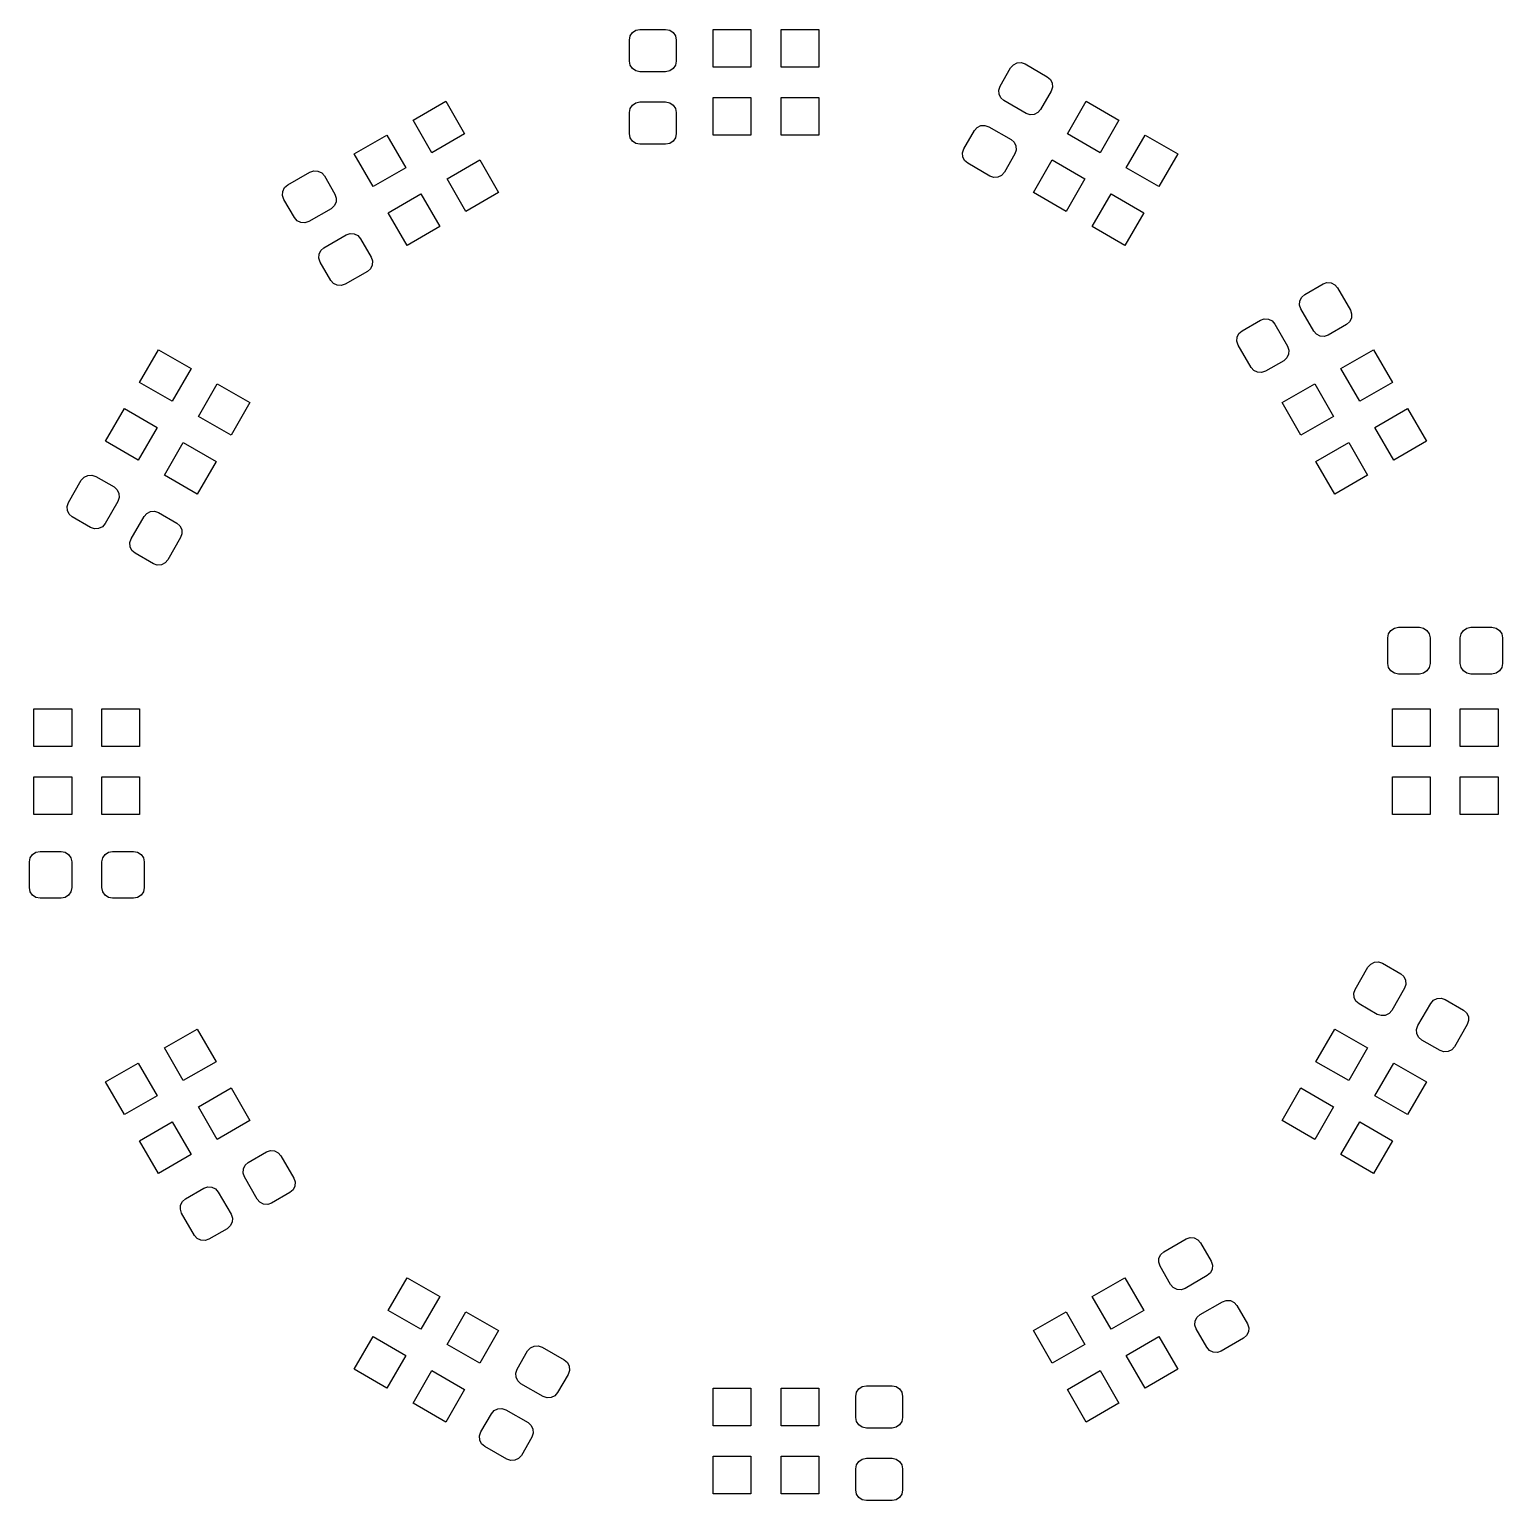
# Model space of a CAD drawing. Header units: millimetres. Extents: x 22 to 192, y -134 to -29.
# Drawn here: x 22.24 to 41.76, y -133.79 to -114.3 of the extents above; entities that cross this region are included whole.
import ezdxf

# ---------------------------------------------------------------- set-up
doc = ezdxf.new("R2010")
doc.units = ezdxf.units.MM
doc.layers.add('BLACK', color=250, linetype='CONTINUOUS')

msp = doc.modelspace()

# ---------------------------------------------------------------- linework, layer by layer
at = {"layer": 'BLACK', "linetype": 'CONTINUOUS'}
for p, q in [((30.19, -114.44), (30.200657, -114.386424)), ((30.200657, -114.386424), (30.231005, -114.341005)), ((30.231005, -114.341005), (30.276424, -114.310657)), ((30.276424, -114.310657), (30.33, -114.3)), ((30.33, -114.3), (30.67, -114.3)), ((30.67, -114.3), (30.723576, -114.310657)), ((30.723576, -114.310657), (30.768995, -114.341005)), ((30.768995, -114.341005), (30.799343, -114.386424)), ((30.799343, -114.386424), (30.81, -114.44)), ((31.3, -114.8), (31.3, -114.3)), ((31.3, -114.3), (31.8, -114.3)), ((31.8, -114.3), (31.8, -114.8)), ((32.2, -114.8), (32.2, -114.3)), ((32.2, -114.3), (32.7, -114.3)), ((32.7, -114.3), (32.7, -114.8)), ((30.19, -114.72), (30.19, -114.44)), ((30.81, -114.44), (30.81, -114.72)), ((30.200657, -114.773576), (30.19, -114.72)), ((30.231005, -114.818995), (30.200657, -114.773576)), ((30.799343, -114.773576), (30.768995, -114.818995)), ((30.81, -114.72), (30.799343, -114.773576)), ((35.241532, -114.808064), (35.277549, -114.766995)), ((35.277549, -114.766995), (35.326541, -114.742835)), ((35.326541, -114.742835), (35.381049, -114.739262)), ((35.381049, -114.739262), (35.432776, -114.756821)), ((35.432776, -114.756821), (35.727224, -114.926821)), ((30.276424, -114.849343), (30.231005, -114.818995)), ((30.33, -114.86), (30.276424, -114.849343)), ((30.67, -114.86), (30.33, -114.86)), ((30.723576, -114.849343), (30.67, -114.86)), ((30.768995, -114.818995), (30.723576, -114.849343)), ((31.8, -114.8), (31.3, -114.8)), ((32.7, -114.8), (32.2, -114.8)), ((35.101532, -115.050552), (35.241532, -114.808064)), ((35.727224, -114.926821), (35.768294, -114.962838)), ((35.768294, -114.962838), (35.792454, -115.01183)), ((35.083973, -115.102278), (35.101532, -115.050552)), ((35.087546, -115.156786), (35.083973, -115.102278)), ((35.111706, -115.205778), (35.087546, -115.156786)), ((35.778468, -115.118064), (35.638468, -115.360552)), ((35.796027, -115.066338), (35.778468, -115.118064)), ((35.792454, -115.01183), (35.796027, -115.066338)), ((27.323205, -115.499554), (27.756217, -115.249554)), ((27.756217, -115.249554), (28.006217, -115.682566)), ((30.19, -115.4), (30.200657, -115.346424)), ((30.200657, -115.346424), (30.231005, -115.301005)), ((30.231005, -115.301005), (30.276424, -115.270657)), ((30.276424, -115.270657), (30.33, -115.26)), ((30.33, -115.26), (30.67, -115.26)), ((30.67, -115.26), (30.723576, -115.270657)), ((30.723576, -115.270657), (30.768995, -115.301005)), ((30.768995, -115.301005), (30.799343, -115.346424)), ((30.799343, -115.346424), (30.81, -115.4)), ((31.3, -115.7), (31.3, -115.2)), ((31.3, -115.2), (31.8, -115.2)), ((31.8, -115.2), (31.8, -115.7)), ((32.2, -115.7), (32.2, -115.2)), ((32.2, -115.2), (32.7, -115.2)), ((32.7, -115.2), (32.7, -115.7)), ((35.152776, -115.241795), (35.111706, -115.205778)), ((35.447224, -115.411795), (35.152776, -115.241795)), ((35.638468, -115.360552), (35.602451, -115.401621)), ((35.993783, -115.682566), (36.243783, -115.249554)), ((36.243783, -115.249554), (36.676795, -115.499554)), ((27.573205, -115.932566), (27.323205, -115.499554)), ((30.19, -115.68), (30.19, -115.4)), ((30.81, -115.4), (30.81, -115.68)), ((35.498951, -115.429354), (35.447224, -115.411795)), ((35.553459, -115.425781), (35.498951, -115.429354)), ((35.602451, -115.401621), (35.553459, -115.425781)), ((36.676795, -115.499554), (36.426795, -115.932566)), ((26.543783, -115.949554), (26.976795, -115.699554)), ((26.976795, -115.699554), (27.226795, -116.132566)), ((28.006217, -115.682566), (27.573205, -115.932566)), ((30.200657, -115.733576), (30.19, -115.68)), ((30.231005, -115.778995), (30.200657, -115.733576)), ((30.799343, -115.733576), (30.768995, -115.778995)), ((30.81, -115.68), (30.799343, -115.733576)), ((31.8, -115.7), (31.3, -115.7)), ((32.7, -115.7), (32.2, -115.7)), ((34.621532, -115.881936), (34.761532, -115.639448)), ((34.761532, -115.639448), (34.797549, -115.598379)), ((34.797549, -115.598379), (34.846541, -115.574219)), ((34.846541, -115.574219), (34.901049, -115.570646)), ((34.901049, -115.570646), (34.952776, -115.588205)), ((34.952776, -115.588205), (35.247224, -115.758205)), ((36.426795, -115.932566), (35.993783, -115.682566)), ((36.773205, -116.132566), (37.023205, -115.699554)), ((37.023205, -115.699554), (37.456217, -115.949554)), ((30.276424, -115.809343), (30.231005, -115.778995)), ((30.33, -115.82), (30.276424, -115.809343)), ((30.67, -115.82), (30.33, -115.82)), ((30.723576, -115.809343), (30.67, -115.82)), ((30.768995, -115.778995), (30.723576, -115.809343)), ((34.603973, -115.933662), (34.621532, -115.881936)), ((34.607546, -115.98817), (34.603973, -115.933662)), ((35.247224, -115.758205), (35.288294, -115.794222)), ((35.288294, -115.794222), (35.312454, -115.843214)), ((35.316027, -115.897722), (35.298468, -115.949448)), ((35.312454, -115.843214), (35.316027, -115.897722)), ((26.793783, -116.382566), (26.543783, -115.949554)), ((27.226795, -116.132566), (26.793783, -116.382566)), ((27.773205, -116.278976), (28.206217, -116.028976)), ((28.206217, -116.028976), (28.456217, -116.461988)), ((34.631706, -116.037162), (34.607546, -115.98817)), ((34.672776, -116.073179), (34.631706, -116.037162)), ((34.967224, -116.243179), (34.672776, -116.073179)), ((35.298468, -115.949448), (35.158468, -116.191936)), ((35.543783, -116.461988), (35.793783, -116.028976)), ((35.793783, -116.028976), (36.226795, -116.278976)), ((37.206217, -116.382566), (36.773205, -116.132566)), ((37.456217, -115.949554), (37.206217, -116.382566)), ((25.662776, -116.359554), (25.957224, -116.189554)), ((25.957224, -116.189554), (26.008951, -116.171995)), ((26.008951, -116.171995), (26.063459, -116.175568)), ((26.063459, -116.175568), (26.112451, -116.199728)), ((26.112451, -116.199728), (26.148468, -116.240797)), ((26.148468, -116.240797), (26.288468, -116.483285)), ((28.023205, -116.711988), (27.773205, -116.278976)), ((35.018951, -116.260738), (34.967224, -116.243179)), ((35.073459, -116.257165), (35.018951, -116.260738)), ((35.122451, -116.233005), (35.073459, -116.257165)), ((35.158468, -116.191936), (35.122451, -116.233005)), ((36.226795, -116.278976), (35.976795, -116.711988)), ((25.593973, -116.499071), (25.597546, -116.444563)), ((25.611532, -116.550797), (25.593973, -116.499071)), ((25.597546, -116.444563), (25.621706, -116.395571)), ((25.621706, -116.395571), (25.662776, -116.359554)), ((26.288468, -116.483285), (26.306027, -116.535011)), ((26.993783, -116.728976), (27.426795, -116.478976)), ((27.426795, -116.478976), (27.676795, -116.911988)), ((28.456217, -116.461988), (28.023205, -116.711988)), ((35.976795, -116.711988), (35.543783, -116.461988)), ((36.323205, -116.911988), (36.573205, -116.478976)), ((36.573205, -116.478976), (37.006217, -116.728976)), ((25.751532, -116.793285), (25.611532, -116.550797)), ((26.237224, -116.674528), (25.942776, -116.844528)), ((26.278294, -116.638511), (26.237224, -116.674528)), ((26.302454, -116.589519), (26.278294, -116.638511)), ((26.306027, -116.535011), (26.302454, -116.589519)), ((27.243783, -117.161988), (26.993783, -116.728976)), ((37.006217, -116.728976), (36.756217, -117.161988)), ((25.787549, -116.834354), (25.751532, -116.793285)), ((25.836541, -116.858514), (25.787549, -116.834354)), ((25.891049, -116.862087), (25.836541, -116.858514)), ((25.942776, -116.844528), (25.891049, -116.862087)), ((27.676795, -116.911988), (27.243783, -117.161988)), ((36.756217, -117.161988), (36.323205, -116.911988)), ((26.142776, -117.190938), (26.437224, -117.020938)), ((26.437224, -117.020938), (26.488951, -117.003379)), ((26.488951, -117.003379), (26.543459, -117.006952)), ((26.543459, -117.006952), (26.592451, -117.031112)), ((26.592451, -117.031112), (26.628468, -117.072181)), ((26.628468, -117.072181), (26.768468, -117.314669)), ((26.073973, -117.330455), (26.077546, -117.275947)), ((26.077546, -117.275947), (26.101706, -117.226955)), ((26.101706, -117.226955), (26.142776, -117.190938)), ((26.768468, -117.314669), (26.786027, -117.366395)), ((26.091532, -117.382181), (26.073973, -117.330455)), ((26.231532, -117.624669), (26.091532, -117.382181)), ((26.717224, -117.505912), (26.422776, -117.675912)), ((26.758294, -117.469895), (26.717224, -117.505912)), ((26.782454, -117.420903), (26.758294, -117.469895)), ((26.786027, -117.366395), (26.782454, -117.420903)), ((26.267549, -117.665738), (26.231532, -117.624669)), ((26.316541, -117.689898), (26.267549, -117.665738)), ((26.371049, -117.693471), (26.316541, -117.689898)), ((26.422776, -117.675912), (26.371049, -117.693471)), ((39.139448, -117.811532), (39.381936, -117.671532)), ((39.381936, -117.671532), (39.433662, -117.653973)), ((39.433662, -117.653973), (39.48817, -117.657546)), ((39.48817, -117.657546), (39.537162, -117.681706)), ((39.537162, -117.681706), (39.573179, -117.722776)), ((39.070646, -117.951049), (39.074219, -117.896541)), ((39.074219, -117.896541), (39.098379, -117.847549)), ((39.098379, -117.847549), (39.139448, -117.811532)), ((39.573179, -117.722776), (39.743179, -118.017224)), ((39.088205, -118.002776), (39.070646, -117.951049)), ((39.258205, -118.297224), (39.088205, -118.002776)), ((39.743179, -118.017224), (39.760738, -118.068951)), ((39.760738, -118.068951), (39.757165, -118.123459)), ((38.308064, -118.291532), (38.550552, -118.151532)), ((38.550552, -118.151532), (38.602278, -118.133973)), ((38.602278, -118.133973), (38.656786, -118.137546)), ((38.656786, -118.137546), (38.705778, -118.161706)), ((38.705778, -118.161706), (38.741795, -118.202776)), ((38.741795, -118.202776), (38.911795, -118.497224)), ((39.691936, -118.208468), (39.449448, -118.348468)), ((39.733005, -118.172451), (39.691936, -118.208468)), ((39.757165, -118.123459), (39.733005, -118.172451)), ((38.239262, -118.431049), (38.242835, -118.376541)), ((38.256821, -118.482776), (38.239262, -118.431049)), ((38.242835, -118.376541), (38.266995, -118.327549)), ((38.426821, -118.777224), (38.256821, -118.482776)), ((38.266995, -118.327549), (38.308064, -118.291532)), ((39.294222, -118.338294), (39.258205, -118.297224)), ((39.343214, -118.362454), (39.294222, -118.338294)), ((39.397722, -118.366027), (39.343214, -118.362454)), ((39.449448, -118.348468), (39.397722, -118.366027)), ((23.699554, -118.976795), (23.949554, -118.543783)), ((23.949554, -118.543783), (24.382566, -118.793783)), ((38.901621, -118.652451), (38.860552, -118.688468)), ((38.925781, -118.603459), (38.901621, -118.652451)), ((38.911795, -118.497224), (38.929354, -118.548951)), ((38.929354, -118.548951), (38.925781, -118.603459)), ((39.617434, -118.793783), (40.050446, -118.543783)), ((40.050446, -118.543783), (40.300446, -118.976795)), ((24.382566, -118.793783), (24.132566, -119.226795)), ((38.462838, -118.818294), (38.426821, -118.777224)), ((38.51183, -118.842454), (38.462838, -118.818294)), ((38.566338, -118.846027), (38.51183, -118.842454)), ((38.618064, -118.828468), (38.566338, -118.846027)), ((38.860552, -118.688468), (38.618064, -118.828468)), ((39.867434, -119.226795), (39.617434, -118.793783)), ((24.132566, -119.226795), (23.699554, -118.976795)), ((24.478976, -119.426795), (24.728976, -118.993783)), ((24.728976, -118.993783), (25.161988, -119.243783)), ((38.838012, -119.243783), (39.271024, -118.993783)), ((39.271024, -118.993783), (39.521024, -119.426795)), ((40.300446, -118.976795), (39.867434, -119.226795)), ((25.161988, -119.243783), (24.911988, -119.676795)), ((39.088012, -119.676795), (38.838012, -119.243783)), ((23.249554, -119.756217), (23.499554, -119.323205)), ((23.499554, -119.323205), (23.932566, -119.573205)), ((24.911988, -119.676795), (24.478976, -119.426795)), ((39.521024, -119.426795), (39.088012, -119.676795)), ((40.067434, -119.573205), (40.500446, -119.323205)), ((40.500446, -119.323205), (40.750446, -119.756217)), ((23.932566, -119.573205), (23.682566, -120.006217)), ((40.317434, -120.006217), (40.067434, -119.573205)), ((23.682566, -120.006217), (23.249554, -119.756217)), ((24.028976, -120.206217), (24.278976, -119.773205)), ((24.278976, -119.773205), (24.711988, -120.023205)), ((39.288012, -120.023205), (39.721024, -119.773205)), ((39.721024, -119.773205), (39.971024, -120.206217)), ((40.750446, -119.756217), (40.317434, -120.006217)), ((24.711988, -120.023205), (24.461988, -120.456217)), ((39.538012, -120.456217), (39.288012, -120.023205)), ((22.926821, -120.272776), (22.962838, -120.231706)), ((22.962838, -120.231706), (23.01183, -120.207546)), ((23.01183, -120.207546), (23.066338, -120.203973)), ((23.066338, -120.203973), (23.118064, -120.221532)), ((23.118064, -120.221532), (23.360552, -120.361532)), ((24.461988, -120.456217), (24.028976, -120.206217)), ((39.971024, -120.206217), (39.538012, -120.456217)), ((22.756821, -120.567224), (22.926821, -120.272776)), ((23.360552, -120.361532), (23.401621, -120.397549)), ((23.401621, -120.397549), (23.425781, -120.446541)), ((22.739262, -120.618951), (22.756821, -120.567224)), ((22.742835, -120.673459), (22.739262, -120.618951)), ((23.411795, -120.552776), (23.241795, -120.847224)), ((23.429354, -120.501049), (23.411795, -120.552776)), ((23.425781, -120.446541), (23.429354, -120.501049)), ((22.766995, -120.722451), (22.742835, -120.673459)), ((22.808064, -120.758468), (22.766995, -120.722451)), ((23.050552, -120.898468), (22.808064, -120.758468)), ((23.588205, -121.047224), (23.758205, -120.752776)), ((23.758205, -120.752776), (23.794222, -120.711706)), ((23.794222, -120.711706), (23.843214, -120.687546)), ((23.843214, -120.687546), (23.897722, -120.683973)), ((23.897722, -120.683973), (23.949448, -120.701532)), ((23.949448, -120.701532), (24.191936, -120.841532)), ((23.102278, -120.916027), (23.050552, -120.898468)), ((23.156786, -120.912454), (23.102278, -120.916027)), ((23.205778, -120.888294), (23.156786, -120.912454)), ((23.241795, -120.847224), (23.205778, -120.888294)), ((24.191936, -120.841532), (24.233005, -120.877549)), ((24.233005, -120.877549), (24.257165, -120.926541)), ((24.260738, -120.981049), (24.243179, -121.032776)), ((24.257165, -120.926541), (24.260738, -120.981049)), ((23.570646, -121.098951), (23.588205, -121.047224)), ((23.574219, -121.153459), (23.570646, -121.098951)), ((23.598379, -121.202451), (23.574219, -121.153459)), ((23.639448, -121.238468), (23.598379, -121.202451)), ((24.243179, -121.032776), (24.073179, -121.327224)), ((23.881936, -121.378468), (23.639448, -121.238468)), ((23.933662, -121.396027), (23.881936, -121.378468)), ((23.98817, -121.392454), (23.933662, -121.396027)), ((24.037162, -121.368294), (23.98817, -121.392454)), ((24.073179, -121.327224), (24.037162, -121.368294)), ((40.24, -122.36), (40.250657, -122.306424)), ((40.24, -122.7), (40.24, -122.36)), ((40.250657, -122.306424), (40.281005, -122.261005)), ((40.281005, -122.261005), (40.326424, -122.230657)), ((40.326424, -122.230657), (40.38, -122.22)), ((40.38, -122.22), (40.66, -122.22)), ((40.66, -122.22), (40.713576, -122.230657)), ((40.713576, -122.230657), (40.758995, -122.261005)), ((40.758995, -122.261005), (40.789343, -122.306424)), ((40.789343, -122.306424), (40.8, -122.36)), ((40.8, -122.36), (40.8, -122.7)), ((41.2, -122.36), (41.210657, -122.306424)), ((41.2, -122.7), (41.2, -122.36)), ((41.210657, -122.306424), (41.241005, -122.261005)), ((41.241005, -122.261005), (41.286424, -122.230657)), ((41.286424, -122.230657), (41.34, -122.22)), ((41.34, -122.22), (41.62, -122.22)), ((41.62, -122.22), (41.673576, -122.230657)), ((41.673576, -122.230657), (41.718995, -122.261005)), ((41.718995, -122.261005), (41.749343, -122.306424)), ((41.749343, -122.306424), (41.76, -122.36)), ((41.76, -122.36), (41.76, -122.7)), ((40.250657, -122.753576), (40.24, -122.7)), ((40.281005, -122.798995), (40.250657, -122.753576)), ((40.789343, -122.753576), (40.758995, -122.798995)), ((40.8, -122.7), (40.789343, -122.753576)), ((41.210657, -122.753576), (41.2, -122.7)), ((41.241005, -122.798995), (41.210657, -122.753576)), ((41.749343, -122.753576), (41.718995, -122.798995)), ((41.76, -122.7), (41.749343, -122.753576)), ((40.326424, -122.829343), (40.281005, -122.798995)), ((40.38, -122.84), (40.326424, -122.829343)), ((40.66, -122.84), (40.38, -122.84)), ((40.713576, -122.829343), (40.66, -122.84)), ((40.758995, -122.798995), (40.713576, -122.829343)), ((41.286424, -122.829343), (41.241005, -122.798995)), ((41.34, -122.84), (41.286424, -122.829343)), ((41.62, -122.84), (41.34, -122.84)), ((41.673576, -122.829343), (41.62, -122.84)), ((41.718995, -122.798995), (41.673576, -122.829343)), ((22.3, -123.8), (22.3, -123.3)), ((22.3, -123.3), (22.8, -123.3)), ((22.8, -123.3), (22.8, -123.8)), ((23.2, -123.8), (23.2, -123.3)), ((23.2, -123.3), (23.7, -123.3)), ((23.7, -123.3), (23.7, -123.8)), ((40.3, -123.8), (40.3, -123.3)), ((40.3, -123.3), (40.8, -123.3)), ((40.8, -123.3), (40.8, -123.8)), ((41.2, -123.8), (41.2, -123.3)), ((41.2, -123.3), (41.7, -123.3)), ((41.7, -123.3), (41.7, -123.8)), ((22.8, -123.8), (22.3, -123.8)), ((23.7, -123.8), (23.2, -123.8)), ((40.8, -123.8), (40.3, -123.8)), ((41.7, -123.8), (41.2, -123.8)), ((22.3, -124.7), (22.3, -124.2)), ((22.3, -124.2), (22.8, -124.2)), ((22.8, -124.2), (22.8, -124.7)), ((23.2, -124.7), (23.2, -124.2)), ((23.2, -124.2), (23.7, -124.2)), ((23.7, -124.2), (23.7, -124.7)), ((40.3, -124.7), (40.3, -124.2)), ((40.3, -124.2), (40.8, -124.2)), ((40.8, -124.2), (40.8, -124.7)), ((41.2, -124.7), (41.2, -124.2)), ((41.2, -124.2), (41.7, -124.2)), ((41.7, -124.2), (41.7, -124.7)), ((22.8, -124.7), (22.3, -124.7)), ((23.7, -124.7), (23.2, -124.7)), ((40.8, -124.7), (40.3, -124.7)), ((41.7, -124.7), (41.2, -124.7)), ((22.24, -125.33), (22.250657, -125.276424)), ((22.250657, -125.276424), (22.281005, -125.231005)), ((22.281005, -125.231005), (22.326424, -125.200657)), ((22.326424, -125.200657), (22.38, -125.19)), ((22.38, -125.19), (22.66, -125.19)), ((22.66, -125.19), (22.713576, -125.200657)), ((22.713576, -125.200657), (22.758995, -125.231005)), ((22.758995, -125.231005), (22.789343, -125.276424)), ((22.789343, -125.276424), (22.8, -125.33)), ((23.2, -125.33), (23.210657, -125.276424)), ((23.210657, -125.276424), (23.241005, -125.231005)), ((23.241005, -125.231005), (23.286424, -125.200657)), ((23.286424, -125.200657), (23.34, -125.19)), ((23.34, -125.19), (23.62, -125.19)), ((23.62, -125.19), (23.673576, -125.200657)), ((23.673576, -125.200657), (23.718995, -125.231005)), ((23.718995, -125.231005), (23.749343, -125.276424)), ((23.749343, -125.276424), (23.76, -125.33)), ((22.24, -125.67), (22.24, -125.33)), ((22.8, -125.33), (22.8, -125.67)), ((23.2, -125.67), (23.2, -125.33)), ((23.76, -125.33), (23.76, -125.67)), ((22.250657, -125.723576), (22.24, -125.67)), ((22.8, -125.67), (22.789343, -125.723576)), ((23.210657, -125.723576), (23.2, -125.67)), ((23.76, -125.67), (23.749343, -125.723576)), ((22.281005, -125.768995), (22.250657, -125.723576)), ((22.326424, -125.799343), (22.281005, -125.768995)), ((22.38, -125.81), (22.326424, -125.799343)), ((22.66, -125.81), (22.38, -125.81)), ((22.713576, -125.799343), (22.66, -125.81)), ((22.758995, -125.768995), (22.713576, -125.799343)), ((22.789343, -125.723576), (22.758995, -125.768995)), ((23.241005, -125.768995), (23.210657, -125.723576)), ((23.286424, -125.799343), (23.241005, -125.768995)), ((23.34, -125.81), (23.286424, -125.799343)), ((23.62, -125.81), (23.34, -125.81)), ((23.673576, -125.799343), (23.62, -125.81)), ((23.718995, -125.768995), (23.673576, -125.799343)), ((23.749343, -125.723576), (23.718995, -125.768995)), ((39.976821, -126.722776), (40.012838, -126.681706)), ((40.012838, -126.681706), (40.06183, -126.657546)), ((40.06183, -126.657546), (40.116338, -126.653973)), ((40.116338, -126.653973), (40.168064, -126.671532)), ((40.168064, -126.671532), (40.410552, -126.811532)), ((39.806821, -127.017224), (39.976821, -126.722776)), ((40.410552, -126.811532), (40.451621, -126.847549)), ((40.451621, -126.847549), (40.475781, -126.896541)), ((39.789262, -127.068951), (39.806821, -127.017224)), ((39.792835, -127.123459), (39.789262, -127.068951)), ((40.461795, -127.002776), (40.291795, -127.297224)), ((40.479354, -126.951049), (40.461795, -127.002776)), ((40.475781, -126.896541), (40.479354, -126.951049)), ((39.816995, -127.172451), (39.792835, -127.123459)), ((39.858064, -127.208468), (39.816995, -127.172451)), ((40.100552, -127.348468), (39.858064, -127.208468)), ((40.638205, -127.497224), (40.808205, -127.202776)), ((40.808205, -127.202776), (40.844222, -127.161706)), ((40.844222, -127.161706), (40.893214, -127.137546)), ((40.893214, -127.137546), (40.947722, -127.133973)), ((40.947722, -127.133973), (40.999448, -127.151532)), ((40.999448, -127.151532), (41.241936, -127.291532)), ((40.152278, -127.366027), (40.100552, -127.348468)), ((40.206786, -127.362454), (40.152278, -127.366027)), ((40.255778, -127.338294), (40.206786, -127.362454)), ((40.291795, -127.297224), (40.255778, -127.338294)), ((41.241936, -127.291532), (41.283005, -127.327549)), ((41.283005, -127.327549), (41.307165, -127.376541)), ((41.310738, -127.431049), (41.293179, -127.482776)), ((41.307165, -127.376541), (41.310738, -127.431049)), ((24.028976, -127.793783), (24.461988, -127.543783)), ((24.461988, -127.543783), (24.711988, -127.976795)), ((39.288012, -127.976795), (39.538012, -127.543783)), ((39.538012, -127.543783), (39.971024, -127.793783)), ((40.620646, -127.548951), (40.638205, -127.497224)), ((40.624219, -127.603459), (40.620646, -127.548951)), ((40.648379, -127.652451), (40.624219, -127.603459)), ((40.689448, -127.688468), (40.648379, -127.652451)), ((41.293179, -127.482776), (41.123179, -127.777224)), ((24.278976, -128.226795), (24.028976, -127.793783)), ((39.971024, -127.793783), (39.721024, -128.226795)), ((40.931936, -127.828468), (40.689448, -127.688468)), ((40.983662, -127.846027), (40.931936, -127.828468)), ((41.03817, -127.842454), (40.983662, -127.846027)), ((41.087162, -127.818294), (41.03817, -127.842454)), ((41.123179, -127.777224), (41.087162, -127.818294)), ((23.249554, -128.243783), (23.682566, -127.993783)), ((23.682566, -127.993783), (23.932566, -128.426795)), ((24.711988, -127.976795), (24.278976, -128.226795)), ((39.721024, -128.226795), (39.288012, -127.976795)), ((40.067434, -128.426795), (40.317434, -127.993783)), ((40.317434, -127.993783), (40.750446, -128.243783)), ((23.499554, -128.676795), (23.249554, -128.243783)), ((40.750446, -128.243783), (40.500446, -128.676795)), ((23.932566, -128.426795), (23.499554, -128.676795)), ((24.478976, -128.573205), (24.911988, -128.323205)), ((24.911988, -128.323205), (25.161988, -128.756217)), ((38.838012, -128.756217), (39.088012, -128.323205)), ((39.088012, -128.323205), (39.521024, -128.573205)), ((40.500446, -128.676795), (40.067434, -128.426795)), ((24.728976, -129.006217), (24.478976, -128.573205)), ((39.521024, -128.573205), (39.271024, -129.006217)), ((23.699554, -129.023205), (24.132566, -128.773205)), ((24.132566, -128.773205), (24.382566, -129.206217)), ((25.161988, -128.756217), (24.728976, -129.006217)), ((39.271024, -129.006217), (38.838012, -128.756217)), ((39.617434, -129.206217), (39.867434, -128.773205)), ((39.867434, -128.773205), (40.300446, -129.023205)), ((23.949554, -129.456217), (23.699554, -129.023205)), ((40.300446, -129.023205), (40.050446, -129.456217)), ((24.382566, -129.206217), (23.949554, -129.456217)), ((25.139448, -129.311532), (25.381936, -129.171532)), ((25.381936, -129.171532), (25.433662, -129.153973)), ((25.433662, -129.153973), (25.48817, -129.157546)), ((25.48817, -129.157546), (25.537162, -129.181706)), ((25.537162, -129.181706), (25.573179, -129.222776)), ((40.050446, -129.456217), (39.617434, -129.206217)), ((25.070646, -129.451049), (25.074219, -129.396541)), ((25.074219, -129.396541), (25.098379, -129.347549)), ((25.098379, -129.347549), (25.139448, -129.311532)), ((25.573179, -129.222776), (25.743179, -129.517224)), ((25.088205, -129.502776), (25.070646, -129.451049)), ((25.258205, -129.797224), (25.088205, -129.502776)), ((25.743179, -129.517224), (25.760738, -129.568951)), ((25.760738, -129.568951), (25.757165, -129.623459)), ((24.266995, -129.827549), (24.308064, -129.791532)), ((24.308064, -129.791532), (24.550552, -129.651532)), ((24.550552, -129.651532), (24.602278, -129.633973)), ((24.602278, -129.633973), (24.656786, -129.637546)), ((24.656786, -129.637546), (24.705778, -129.661706)), ((24.705778, -129.661706), (24.741795, -129.702776)), ((24.741795, -129.702776), (24.911795, -129.997224)), ((25.294222, -129.838294), (25.258205, -129.797224)), ((25.691936, -129.708468), (25.449448, -129.848468)), ((25.733005, -129.672451), (25.691936, -129.708468)), ((25.757165, -129.623459), (25.733005, -129.672451)), ((24.239262, -129.931049), (24.242835, -129.876541)), ((24.256821, -129.982776), (24.239262, -129.931049)), ((24.242835, -129.876541), (24.266995, -129.827549)), ((24.426821, -130.277224), (24.256821, -129.982776)), ((24.911795, -129.997224), (24.929354, -130.048951)), ((25.343214, -129.862454), (25.294222, -129.838294)), ((25.397722, -129.866027), (25.343214, -129.862454)), ((25.449448, -129.848468), (25.397722, -129.866027)), ((24.860552, -130.188468), (24.618064, -130.328468)), ((24.901621, -130.152451), (24.860552, -130.188468)), ((24.925781, -130.103459), (24.901621, -130.152451)), ((24.929354, -130.048951), (24.925781, -130.103459)), ((24.462838, -130.318294), (24.426821, -130.277224)), ((24.51183, -130.342454), (24.462838, -130.318294)), ((24.566338, -130.346027), (24.51183, -130.342454)), ((24.618064, -130.328468), (24.566338, -130.346027)), ((37.272776, -130.494088), (37.567224, -130.324088)), ((37.567224, -130.324088), (37.618951, -130.306529)), ((37.618951, -130.306529), (37.673459, -130.310102)), ((37.673459, -130.310102), (37.722451, -130.334262)), ((37.722451, -130.334262), (37.758468, -130.375331)), ((37.758468, -130.375331), (37.898468, -130.617819)), ((37.203973, -130.633605), (37.207546, -130.579097)), ((37.207546, -130.579097), (37.231706, -130.530105)), ((37.231706, -130.530105), (37.272776, -130.494088)), ((37.221532, -130.685331), (37.203973, -130.633605)), ((37.361532, -130.927819), (37.221532, -130.685331)), ((37.888294, -130.773045), (37.847224, -130.809062)), ((37.912454, -130.724053), (37.888294, -130.773045)), ((37.898468, -130.617819), (37.916027, -130.669545)), ((37.916027, -130.669545), (37.912454, -130.724053)), ((26.993783, -131.271024), (27.243783, -130.838012)), ((27.243783, -130.838012), (27.676795, -131.088012)), ((36.323205, -131.088012), (36.756217, -130.838012)), ((36.756217, -130.838012), (37.006217, -131.271024)), ((37.397549, -130.968888), (37.361532, -130.927819)), ((37.446541, -130.993048), (37.397549, -130.968888)), ((37.552776, -130.979062), (37.501049, -130.996621)), ((37.847224, -130.809062), (37.552776, -130.979062)), ((27.676795, -131.088012), (27.426795, -131.521024)), ((36.573205, -131.521024), (36.323205, -131.088012)), ((37.501049, -130.996621), (37.446541, -130.993048)), ((37.752776, -131.325472), (38.047224, -131.155472)), ((38.047224, -131.155472), (38.098951, -131.137913)), ((38.098951, -131.137913), (38.153459, -131.141486)), ((38.153459, -131.141486), (38.202451, -131.165646)), ((38.202451, -131.165646), (38.238468, -131.206715)), ((27.426795, -131.521024), (26.993783, -131.271024)), ((27.773205, -131.721024), (28.023205, -131.288012)), ((28.023205, -131.288012), (28.456217, -131.538012)), ((35.543783, -131.538012), (35.976795, -131.288012)), ((35.976795, -131.288012), (36.226795, -131.721024)), ((37.006217, -131.271024), (36.573205, -131.521024)), ((37.687546, -131.410481), (37.711706, -131.361489)), ((37.711706, -131.361489), (37.752776, -131.325472)), ((38.238468, -131.206715), (38.378468, -131.449203)), ((28.456217, -131.538012), (28.206217, -131.971024)), ((35.793783, -131.971024), (35.543783, -131.538012)), ((37.683973, -131.464989), (37.687546, -131.410481)), ((37.701532, -131.516715), (37.683973, -131.464989)), ((37.841532, -131.759203), (37.701532, -131.516715)), ((38.392454, -131.555437), (38.368294, -131.604429)), ((38.378468, -131.449203), (38.396027, -131.500929)), ((38.396027, -131.500929), (38.392454, -131.555437)), ((26.543783, -132.050446), (26.793783, -131.617434)), ((26.793783, -131.617434), (27.226795, -131.867434)), ((28.206217, -131.971024), (27.773205, -131.721024)), ((28.877549, -131.766995), (28.926541, -131.742835)), ((28.926541, -131.742835), (28.981049, -131.739262)), ((28.981049, -131.739262), (29.032776, -131.756821)), ((29.032776, -131.756821), (29.327224, -131.926821)), ((36.226795, -131.721024), (35.793783, -131.971024)), ((36.773205, -131.867434), (37.206217, -131.617434)), ((37.206217, -131.617434), (37.456217, -132.050446)), ((37.877549, -131.800272), (37.841532, -131.759203)), ((38.327224, -131.640446), (38.032776, -131.810446)), ((38.368294, -131.604429), (38.327224, -131.640446)), ((27.226795, -131.867434), (26.976795, -132.300446)), ((28.701532, -132.050552), (28.841532, -131.808064)), ((28.841532, -131.808064), (28.877549, -131.766995)), ((29.327224, -131.926821), (29.368294, -131.962838)), ((37.023205, -132.300446), (36.773205, -131.867434)), ((37.926541, -131.824432), (37.877549, -131.800272)), ((37.981049, -131.828005), (37.926541, -131.824432)), ((38.032776, -131.810446), (37.981049, -131.828005)), ((26.976795, -132.300446), (26.543783, -132.050446)), ((27.323205, -132.500446), (27.573205, -132.067434)), ((27.573205, -132.067434), (28.006217, -132.317434)), ((28.683973, -132.102278), (28.701532, -132.050552)), ((28.687546, -132.156786), (28.683973, -132.102278)), ((29.378468, -132.118064), (29.238468, -132.360552)), ((29.368294, -131.962838), (29.392454, -132.01183)), ((29.396027, -132.066338), (29.378468, -132.118064)), ((29.392454, -132.01183), (29.396027, -132.066338)), ((35.993783, -132.317434), (36.426795, -132.067434)), ((36.426795, -132.067434), (36.676795, -132.500446)), ((37.456217, -132.050446), (37.023205, -132.300446)), ((28.006217, -132.317434), (27.756217, -132.750446)), ((28.711706, -132.205778), (28.687546, -132.156786)), ((28.752776, -132.241795), (28.711706, -132.205778)), ((29.047224, -132.411795), (28.752776, -132.241795)), ((31.3, -132.8), (31.3, -132.3)), ((31.3, -132.3), (31.8, -132.3)), ((31.8, -132.3), (31.8, -132.8)), ((32.2, -132.8), (32.2, -132.3)), ((32.2, -132.3), (32.7, -132.3)), ((32.7, -132.3), (32.7, -132.8)), ((33.200657, -132.356424), (33.231005, -132.311005)), ((33.231005, -132.311005), (33.276424, -132.280657)), ((33.276424, -132.280657), (33.33, -132.27)), ((33.33, -132.27), (33.67, -132.27)), ((33.67, -132.27), (33.723576, -132.280657)), ((33.723576, -132.280657), (33.768995, -132.311005)), ((33.768995, -132.311005), (33.799343, -132.356424)), ((36.243783, -132.750446), (35.993783, -132.317434)), ((27.756217, -132.750446), (27.323205, -132.500446)), ((29.098951, -132.429354), (29.047224, -132.411795)), ((29.153459, -132.425781), (29.098951, -132.429354)), ((29.202451, -132.401621), (29.153459, -132.425781)), ((29.238468, -132.360552), (29.202451, -132.401621)), ((33.19, -132.41), (33.200657, -132.356424)), ((33.19, -132.69), (33.19, -132.41)), ((33.799343, -132.356424), (33.81, -132.41)), ((33.81, -132.41), (33.81, -132.69)), ((36.676795, -132.500446), (36.243783, -132.750446)), ((28.221532, -132.881936), (28.361532, -132.639448)), ((28.361532, -132.639448), (28.397549, -132.598379)), ((28.397549, -132.598379), (28.446541, -132.574219)), ((28.446541, -132.574219), (28.501049, -132.570646)), ((28.501049, -132.570646), (28.552776, -132.588205)), ((28.552776, -132.588205), (28.847224, -132.758205)), ((33.200657, -132.743576), (33.19, -132.69)), ((33.81, -132.69), (33.799343, -132.743576)), ((28.203973, -132.933662), (28.221532, -132.881936)), ((28.847224, -132.758205), (28.888294, -132.794222)), ((28.888294, -132.794222), (28.912454, -132.843214)), ((28.916027, -132.897722), (28.898468, -132.949448)), ((28.912454, -132.843214), (28.916027, -132.897722)), ((31.8, -132.8), (31.3, -132.8)), ((32.7, -132.8), (32.2, -132.8)), ((33.231005, -132.788995), (33.200657, -132.743576)), ((33.276424, -132.819343), (33.231005, -132.788995)), ((33.33, -132.83), (33.276424, -132.819343)), ((33.67, -132.83), (33.33, -132.83)), ((33.723576, -132.819343), (33.67, -132.83)), ((33.768995, -132.788995), (33.723576, -132.819343)), ((33.799343, -132.743576), (33.768995, -132.788995)), ((28.207546, -132.98817), (28.203973, -132.933662)), ((28.231706, -133.037162), (28.207546, -132.98817)), ((28.272776, -133.073179), (28.231706, -133.037162)), ((28.567224, -133.243179), (28.272776, -133.073179)), ((28.898468, -132.949448), (28.758468, -133.191936)), ((28.618951, -133.260738), (28.567224, -133.243179)), ((28.673459, -133.257165), (28.618951, -133.260738)), ((28.722451, -133.233005), (28.673459, -133.257165)), ((28.758468, -133.191936), (28.722451, -133.233005)), ((31.3, -133.7), (31.3, -133.2)), ((31.3, -133.2), (31.8, -133.2)), ((31.8, -133.2), (31.8, -133.7)), ((32.2, -133.7), (32.2, -133.2)), ((32.2, -133.2), (32.7, -133.2)), ((32.7, -133.2), (32.7, -133.7)), ((33.19, -133.37), (33.200657, -133.316424)), ((33.200657, -133.316424), (33.231005, -133.271005)), ((33.231005, -133.271005), (33.276424, -133.240657)), ((33.276424, -133.240657), (33.33, -133.23)), ((33.33, -133.23), (33.67, -133.23)), ((33.67, -133.23), (33.723576, -133.240657)), ((33.723576, -133.240657), (33.768995, -133.271005)), ((33.768995, -133.271005), (33.799343, -133.316424)), ((33.799343, -133.316424), (33.81, -133.37)), ((33.19, -133.65), (33.19, -133.37)), ((33.81, -133.37), (33.81, -133.65)), ((31.8, -133.7), (31.3, -133.7)), ((32.7, -133.7), (32.2, -133.7)), ((33.200657, -133.703576), (33.19, -133.65)), ((33.231005, -133.748995), (33.200657, -133.703576)), ((33.799343, -133.703576), (33.768995, -133.748995)), ((33.81, -133.65), (33.799343, -133.703576)), ((33.276424, -133.779343), (33.231005, -133.748995)), ((33.33, -133.79), (33.276424, -133.779343)), ((33.67, -133.79), (33.33, -133.79)), ((33.723576, -133.779343), (33.67, -133.79)), ((33.768995, -133.748995), (33.723576, -133.779343))]:
    msp.add_line(p, q, dxfattribs=at)

doc.saveas('drawing.dxf')
